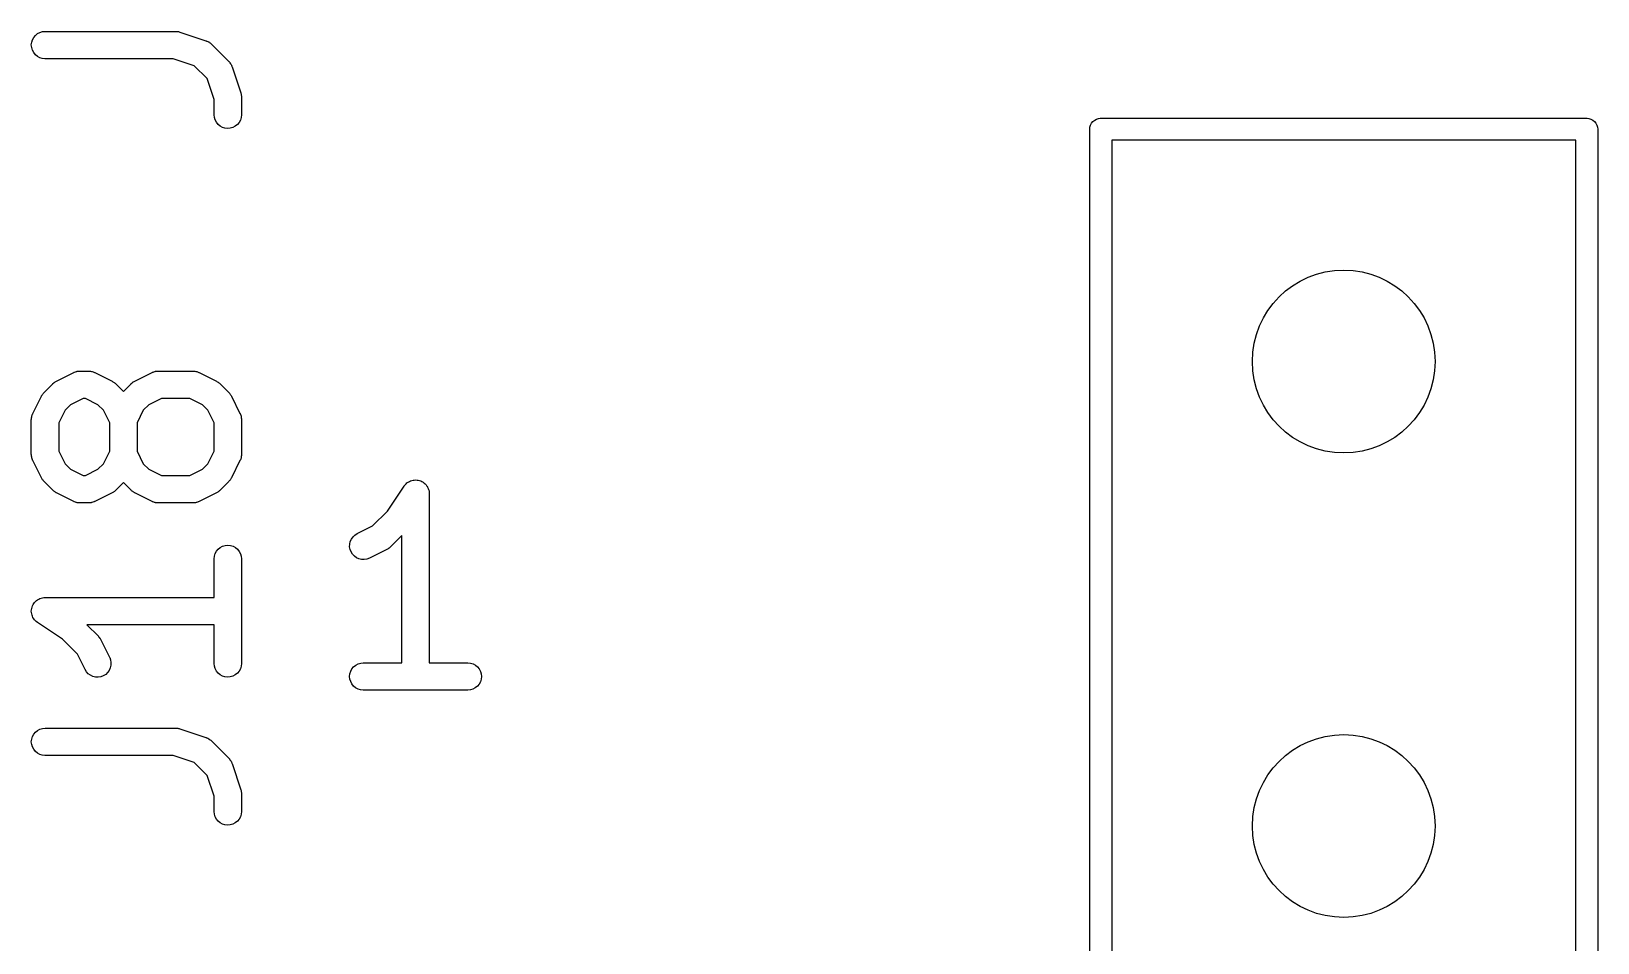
# Model space of a CAD drawing. Extents: x 47 to 146.1, y -90.2 to -39.3.
# Drawn here: x 105.85 to 114.42, y -51.44 to -46.45 of the extents above; entities that cross this region are included whole.
import ezdxf

# ---------------------------------------------------------------- set-up
doc = ezdxf.new("R2010")
doc.units = 0
doc.header["$MEASUREMENT"] = 0
doc.layers.add('BLACK', color=7, linetype='CONTINUOUS')

msp = doc.modelspace()

# ---------------------------------------------------------------- linework, layer by layer
at = {"layer": 'BLACK', "linetype": 'CONTINUOUS'}
for p, q in [((105.881, -46.4671), (105.894, -46.4602)), ((105.894, -46.4602), (105.908, -46.456)), ((105.908, -46.456), (105.922, -46.4545)), ((105.922, -46.4545), (106.637, -46.4545)), ((106.637, -46.4545), (106.638, -46.4545)), ((106.638, -46.4545), (106.642, -46.455)), ((106.642, -46.455), (106.646, -46.4551)), ((106.646, -46.4551), (106.649, -46.4558)), ((106.649, -46.4558), (106.652, -46.4562)), ((106.652, -46.4562), (106.656, -46.4574)), ((106.656, -46.4574), (106.66, -46.4584)), ((106.66, -46.4584), (106.803, -46.506)), ((105.847, -46.529), (105.849, -46.5144)), ((105.849, -46.5436), (105.847, -46.529)), ((105.849, -46.5144), (105.853, -46.5005)), ((105.853, -46.5576), (105.849, -46.5436)), ((105.853, -46.5005), (105.86, -46.4876)), ((105.86, -46.4876), (105.87, -46.4763)), ((105.87, -46.4763), (105.881, -46.4671)), ((106.803, -46.506), (106.804, -46.5063)), ((106.804, -46.5063), (106.806, -46.5073)), ((106.806, -46.5073), (106.808, -46.5079)), ((106.808, -46.5079), (106.813, -46.5103)), ((106.813, -46.5103), (106.818, -46.5125)), ((106.818, -46.5125), (106.819, -46.5138)), ((106.819, -46.5138), (106.821, -46.5148)), ((106.821, -46.5148), (106.825, -46.5181)), ((106.825, -46.5181), (106.829, -46.5211)), ((106.829, -46.5211), (106.831, -46.5227)), ((106.831, -46.5227), (106.833, -46.5241)), ((106.833, -46.5241), (106.928, -46.6193)), ((105.86, -46.5706), (105.853, -46.5576)), ((105.869, -46.582), (105.86, -46.5706)), ((105.88, -46.5914), (105.869, -46.582)), ((105.893, -46.5985), (105.88, -46.5914)), ((105.907, -46.6029), (105.893, -46.5985)), ((105.921, -46.6045), (105.907, -46.6029)), ((105.922, -46.6045), (105.921, -46.6045)), ((106.624, -46.6045), (105.922, -46.6045)), ((106.739, -46.6427), (106.624, -46.6045)), ((106.928, -46.6193), (106.929, -46.6201)), ((106.929, -46.6201), (106.93, -46.6218)), ((106.93, -46.6218), (106.932, -46.6233)), ((106.932, -46.6233), (106.934, -46.6275)), ((106.934, -46.6275), (106.938, -46.6315)), ((106.938, -46.6315), (106.939, -46.6335)), ((106.939, -46.6335), (106.94, -46.6353)), ((106.94, -46.6353), (106.942, -46.64)), ((106.809, -46.7129), (106.739, -46.6427)), ((106.847, -46.8274), (106.809, -46.7129)), ((106.942, -46.64), (106.944, -46.6445)), ((106.944, -46.6445), (106.945, -46.6467)), ((106.945, -46.6467), (106.946, -46.6487)), ((106.946, -46.6487), (106.994, -46.7915)), ((106.994, -46.7915), (106.994, -46.7925)), ((106.994, -46.7925), (106.995, -46.7966)), ((106.995, -46.7966), (106.996, -46.8007)), ((106.996, -46.8007), (106.996, -46.8038)), ((106.996, -46.8038), (106.997, -46.8068)), ((106.997, -46.8068), (106.997, -46.811)), ((106.847, -46.9105), (106.847, -46.8274)), ((106.997, -46.811), (106.997, -46.8152)), ((106.997, -46.8152), (106.997, -46.9105)), ((106.849, -46.925), (106.847, -46.9105)), ((106.853, -46.9391), (106.849, -46.925)), ((106.86, -46.952), (106.853, -46.9391)), ((106.869, -46.9633), (106.86, -46.952)), ((106.88, -46.9727), (106.869, -46.9633)), ((106.893, -46.9796), (106.88, -46.9727)), ((106.907, -46.9839), (106.893, -46.9796)), ((106.95, -46.98), (106.936, -46.9841)), ((106.963, -46.9732), (106.95, -46.98)), ((106.975, -46.9641), (106.963, -46.9732)), ((106.984, -46.9528), (106.975, -46.9641)), ((106.991, -46.94), (106.984, -46.9528)), ((106.996, -46.9261), (106.991, -46.94)), ((106.997, -46.9115), (106.996, -46.9261)), ((106.997, -46.9105), (106.997, -46.9115)), ((111.64, -46.99), (111.641, -46.9782)), ((111.641, -46.9782), (111.644, -46.9669)), ((111.644, -46.9669), (111.65, -46.9565)), ((111.65, -46.9565), (111.657, -46.9474)), ((111.657, -46.9474), (111.667, -46.9399)), ((111.667, -46.9399), (111.677, -46.9343)), ((111.677, -46.9343), (111.688, -46.9309)), ((111.688, -46.9309), (111.697, -46.93)), ((111.697, -46.93), (111.7, -46.9297)), ((111.7, -46.9297), (111.703, -46.93)), ((111.703, -46.93), (114.357, -46.93)), ((114.357, -46.93), (114.36, -46.9297)), ((114.36, -46.9297), (114.363, -46.93)), ((114.363, -46.93), (114.363, -46.93)), ((114.363, -46.93), (114.372, -46.9309)), ((114.372, -46.9309), (114.383, -46.9343)), ((114.383, -46.9343), (114.393, -46.9399)), ((114.393, -46.9399), (114.403, -46.9474)), ((114.403, -46.9474), (114.41, -46.9565)), ((114.41, -46.9565), (114.416, -46.9669)), ((114.416, -46.9669), (114.419, -46.9782)), ((114.419, -46.9782), (114.42, -46.99)), ((106.922, -46.9855), (106.907, -46.9839)), ((106.936, -46.9841), (106.922, -46.9855)), ((111.64, -46.9929), (111.64, -46.99)), ((111.64, -64.827), (111.64, -46.9929)), ((111.76, -47.05), (111.76, -64.77)), ((114.3, -47.05), (111.76, -47.05)), ((114.3, -64.77), (114.3, -47.05)), ((114.42, -46.99), (114.42, -46.9929)), ((114.42, -46.9929), (114.42, -64.8271)), ((105.984, -48.3677), (106.079, -48.3201)), ((106.079, -48.3201), (106.08, -48.3196)), ((106.08, -48.3196), (106.082, -48.3188)), ((106.082, -48.3188), (106.084, -48.3178)), ((106.084, -48.3178), (106.089, -48.3163)), ((106.089, -48.3163), (106.094, -48.3146)), ((106.094, -48.3146), (106.096, -48.3142)), ((106.096, -48.3142), (106.098, -48.3136)), ((106.098, -48.3136), (106.103, -48.3131)), ((106.103, -48.3131), (106.108, -48.3123)), ((106.108, -48.3123), (106.111, -48.3124)), ((106.111, -48.3124), (106.113, -48.3121)), ((106.113, -48.3121), (106.16, -48.3121)), ((106.16, -48.3121), (106.162, -48.3121)), ((106.162, -48.3121), (106.164, -48.3124)), ((106.164, -48.3124), (106.166, -48.3123)), ((106.166, -48.3123), (106.171, -48.3132)), ((106.171, -48.3132), (106.176, -48.3138)), ((106.176, -48.3138), (106.178, -48.3144)), ((106.178, -48.3144), (106.18, -48.3148)), ((106.18, -48.3148), (106.185, -48.3167)), ((106.185, -48.3167), (106.19, -48.3182)), ((106.19, -48.3182), (106.192, -48.3193)), ((106.192, -48.3193), (106.194, -48.3201)), ((106.194, -48.3201), (106.289, -48.3677)), ((106.413, -48.3677), (106.508, -48.3201)), ((106.508, -48.3201), (106.509, -48.3196)), ((106.509, -48.3196), (106.511, -48.3188)), ((106.511, -48.3188), (106.513, -48.3178)), ((106.513, -48.3178), (106.518, -48.3163)), ((106.518, -48.3163), (106.523, -48.3146)), ((106.523, -48.3146), (106.525, -48.3142)), ((106.525, -48.3142), (106.527, -48.3136)), ((106.527, -48.3136), (106.532, -48.3131)), ((106.532, -48.3131), (106.537, -48.3123)), ((106.537, -48.3123), (106.539, -48.3124)), ((106.539, -48.3124), (106.541, -48.3121)), ((106.541, -48.3121), (106.732, -48.3121)), ((106.732, -48.3121), (106.733, -48.3121)), ((106.733, -48.3121), (106.735, -48.3124)), ((106.735, -48.3124), (106.737, -48.3123)), ((106.737, -48.3123), (106.742, -48.3132)), ((106.742, -48.3132), (106.747, -48.3138)), ((106.747, -48.3138), (106.75, -48.3144)), ((106.75, -48.3144), (106.752, -48.3148)), ((106.752, -48.3148), (106.757, -48.3167)), ((106.757, -48.3167), (106.761, -48.3182)), ((106.761, -48.3182), (106.763, -48.3193)), ((106.763, -48.3193), (106.765, -48.3201)), ((106.765, -48.3201), (106.861, -48.3677)), ((105.91, -48.4382), (105.911, -48.4356)), ((105.911, -48.4356), (105.914, -48.4326)), ((105.914, -48.4326), (105.917, -48.4293)), ((105.917, -48.4293), (105.965, -48.3817)), ((105.965, -48.381), (105.969, -48.3784)), ((105.965, -48.3817), (105.965, -48.381)), ((105.969, -48.3784), (105.972, -48.3755)), ((105.972, -48.3755), (105.974, -48.3738)), ((105.974, -48.3738), (105.977, -48.3719)), ((105.977, -48.3719), (105.981, -48.3699)), ((105.981, -48.3699), (105.984, -48.3677)), ((106.289, -48.3677), (106.29, -48.3682)), ((106.29, -48.3682), (106.294, -48.3704)), ((106.294, -48.3704), (106.297, -48.3724)), ((106.297, -48.3724), (106.3, -48.3744)), ((106.3, -48.3744), (106.302, -48.3761)), ((106.302, -48.3761), (106.305, -48.3791)), ((106.305, -48.3791), (106.309, -48.3817)), ((106.309, -48.3817), (106.351, -48.4239)), ((106.351, -48.4239), (106.393, -48.3817)), ((106.393, -48.3817), (106.394, -48.381)), ((106.394, -48.381), (106.397, -48.3784)), ((106.397, -48.3784), (106.4, -48.3755)), ((106.4, -48.3755), (106.403, -48.3738)), ((106.403, -48.3738), (106.405, -48.3719)), ((106.405, -48.3719), (106.409, -48.3699)), ((106.409, -48.3699), (106.413, -48.3677)), ((106.861, -48.3677), (106.862, -48.3682)), ((106.862, -48.3682), (106.865, -48.3704)), ((106.865, -48.3704), (106.869, -48.3724)), ((106.869, -48.3724), (106.871, -48.3744)), ((106.871, -48.3744), (106.874, -48.3761)), ((106.874, -48.3761), (106.877, -48.3791)), ((106.877, -48.3791), (106.88, -48.3817)), ((106.88, -48.3817), (106.928, -48.4293)), ((106.928, -48.4293), (106.929, -48.4301)), ((106.929, -48.4301), (106.931, -48.4334)), ((106.931, -48.4334), (106.934, -48.4364)), ((106.934, -48.4364), (106.936, -48.4391)), ((105.855, -48.5441), (105.903, -48.4488)), ((105.903, -48.4479), (105.906, -48.4444)), ((105.903, -48.4488), (105.903, -48.4479)), ((105.906, -48.4444), (105.908, -48.4407)), ((105.908, -48.4407), (105.91, -48.4382)), ((106.062, -48.4964), (106.032, -48.5268)), ((106.131, -48.4621), (106.062, -48.4964)), ((106.143, -48.4621), (106.131, -48.4621)), ((106.211, -48.4964), (106.143, -48.4621)), ((106.242, -48.5268), (106.211, -48.4964)), ((106.491, -48.4964), (106.46, -48.5268)), ((106.559, -48.4621), (106.491, -48.4964)), ((106.714, -48.4621), (106.559, -48.4621)), ((106.783, -48.4964), (106.714, -48.4621)), ((106.813, -48.5268), (106.783, -48.4964)), ((106.936, -48.4391), (106.938, -48.4415)), ((106.938, -48.4415), (106.94, -48.4453)), ((106.94, -48.4453), (106.942, -48.4488)), ((106.942, -48.4488), (106.989, -48.5441)), ((105.847, -48.5766), (105.848, -48.5744)), ((105.847, -48.5776), (105.847, -48.5766)), ((105.847, -48.7681), (105.847, -48.5776)), ((105.848, -48.5671), (105.849, -48.562)), ((105.848, -48.5722), (105.848, -48.5671)), ((105.848, -48.5744), (105.848, -48.5722)), ((105.849, -48.562), (105.85, -48.5599)), ((105.85, -48.5577), (105.852, -48.5529)), ((105.85, -48.5599), (105.85, -48.5577)), ((105.852, -48.5529), (105.853, -48.5481)), ((105.853, -48.5481), (105.855, -48.5461)), ((105.855, -48.5461), (105.855, -48.5441)), ((106.032, -48.5268), (105.997, -48.5953)), ((105.997, -48.5953), (105.997, -48.7504)), ((106.276, -48.5953), (106.242, -48.5268)), ((106.276, -48.7504), (106.276, -48.5953)), ((106.46, -48.5268), (106.426, -48.5953)), ((106.426, -48.5953), (106.426, -48.7504)), ((106.847, -48.5953), (106.813, -48.5268)), ((106.847, -48.7504), (106.847, -48.5953)), ((106.989, -48.5441), (106.99, -48.545)), ((106.99, -48.545), (106.991, -48.5471)), ((106.991, -48.5471), (106.992, -48.549)), ((106.992, -48.549), (106.993, -48.554)), ((106.993, -48.554), (106.995, -48.5588)), ((106.995, -48.5588), (106.995, -48.5609)), ((106.995, -48.5609), (106.996, -48.5631)), ((106.996, -48.5631), (106.996, -48.5682)), ((106.996, -48.5682), (106.997, -48.5732)), ((106.997, -48.5732), (106.997, -48.5754)), ((106.997, -48.5754), (106.997, -48.5776)), ((106.997, -48.5776), (106.997, -48.7681)), ((105.848, -48.7703), (105.847, -48.7681)), ((105.848, -48.7725), (105.848, -48.7703)), ((105.848, -48.7776), (105.848, -48.7725)), ((105.849, -48.7827), (105.848, -48.7776)), ((105.997, -48.7504), (106.032, -48.8189)), ((106.242, -48.8189), (106.276, -48.7504)), ((106.426, -48.7504), (106.46, -48.8189)), ((106.813, -48.8189), (106.847, -48.7504)), ((106.997, -48.7735), (106.996, -48.7786)), ((106.996, -48.7786), (106.996, -48.7837)), ((106.997, -48.7681), (106.997, -48.7691)), ((106.997, -48.7691), (106.997, -48.7713)), ((106.997, -48.7713), (106.997, -48.7735)), ((105.849, -48.7848), (105.849, -48.7827)), ((105.85, -48.787), (105.849, -48.7848)), ((105.852, -48.7918), (105.85, -48.787)), ((105.853, -48.7967), (105.852, -48.7918)), ((105.854, -48.7986), (105.853, -48.7967)), ((105.855, -48.8007), (105.854, -48.7986)), ((105.855, -48.8016), (105.855, -48.8007)), ((105.903, -48.8969), (105.855, -48.8016)), ((106.032, -48.8189), (106.062, -48.8493)), ((106.062, -48.8493), (106.131, -48.8836)), ((106.143, -48.8836), (106.211, -48.8493)), ((106.211, -48.8493), (106.242, -48.8189)), ((106.46, -48.8189), (106.491, -48.8493)), ((106.491, -48.8493), (106.559, -48.8836)), ((106.714, -48.8836), (106.783, -48.8493)), ((106.783, -48.8493), (106.813, -48.8189)), ((106.989, -48.8016), (106.942, -48.8969)), ((106.99, -48.7996), (106.989, -48.8016)), ((106.991, -48.7976), (106.99, -48.7996)), ((106.993, -48.7928), (106.991, -48.7976)), ((106.995, -48.788), (106.993, -48.7928)), ((106.996, -48.7837), (106.995, -48.7858)), ((106.995, -48.7858), (106.995, -48.788)), ((105.905, -48.9004), (105.903, -48.8969)), ((105.907, -48.9042), (105.905, -48.9004)), ((105.909, -48.9066), (105.907, -48.9042)), ((105.911, -48.9093), (105.909, -48.9066)), ((105.914, -48.9123), (105.911, -48.9093)), ((105.916, -48.9156), (105.914, -48.9123)), ((105.917, -48.9164), (105.916, -48.9156)), ((105.965, -48.964), (105.917, -48.9164)), ((106.131, -48.8836), (106.143, -48.8836)), ((106.351, -48.9218), (106.309, -48.964)), ((106.393, -48.964), (106.351, -48.9218)), ((106.559, -48.8836), (106.714, -48.8836)), ((106.928, -48.9164), (106.88, -48.964)), ((106.93, -48.9131), (106.928, -48.9164)), ((106.933, -48.9101), (106.93, -48.9131)), ((106.935, -48.9075), (106.933, -48.9101)), ((106.937, -48.9051), (106.935, -48.9075)), ((106.939, -48.9013), (106.937, -48.9051)), ((106.941, -48.8978), (106.939, -48.9013)), ((106.942, -48.8969), (106.941, -48.8978)), ((107.796, -49.0775), (107.888, -48.9408)), ((107.888, -48.9399), (107.893, -48.9341)), ((107.888, -48.94), (107.888, -48.9399)), ((107.888, -48.9408), (107.888, -48.94)), ((107.888, -48.94), (107.888, -48.94)), ((107.888, -48.94), (107.888, -48.94)), ((107.893, -48.9341), (107.898, -48.9288)), ((107.898, -48.9287), (107.903, -48.9241)), ((107.898, -48.9288), (107.898, -48.9287)), ((107.898, -48.9288), (107.898, -48.9288)), ((107.903, -48.9241), (107.909, -48.9196)), ((107.909, -48.9196), (107.916, -48.9161)), ((107.909, -48.9196), (107.909, -48.9196)), ((107.909, -48.9196), (107.909, -48.9196)), ((107.916, -48.9161), (107.922, -48.9128)), ((107.922, -48.9128), (107.929, -48.9108)), ((107.922, -48.9128), (107.922, -48.9128)), ((107.922, -48.9128), (107.922, -48.9128)), ((107.929, -48.9108), (107.936, -48.9087)), ((107.936, -48.9087), (107.943, -48.9081)), ((107.936, -48.9087), (107.936, -48.9087)), ((107.936, -48.9087), (107.936, -48.9087)), ((107.943, -48.9081), (107.951, -48.9074)), ((107.951, -48.9074), (107.951, -48.9074)), ((107.951, -48.9074), (107.958, -48.9081)), ((107.951, -48.9074), (107.951, -48.9074)), ((107.958, -48.9081), (107.965, -48.9089)), ((107.965, -48.9089), (107.965, -48.9089)), ((107.965, -48.9089), (107.965, -48.9089)), ((107.965, -48.9089), (107.972, -48.9111)), ((107.972, -48.9111), (107.979, -48.9132)), ((107.979, -48.9132), (107.979, -48.9133)), ((107.979, -48.9133), (107.979, -48.9133)), ((107.979, -48.9133), (107.985, -48.9166)), ((107.985, -48.9166), (107.992, -48.9202)), ((107.992, -48.9202), (107.992, -48.9202)), ((107.992, -48.9202), (107.992, -48.9203)), ((107.992, -48.9203), (107.997, -48.9246)), ((107.997, -48.9246), (108.003, -48.9295)), ((108.003, -48.9295), (108.003, -48.9296)), ((108.003, -48.9296), (108.003, -48.9296)), ((108.003, -48.9296), (108.008, -48.9351)), ((108.008, -48.9351), (108.012, -48.9409)), ((108.012, -48.9409), (108.012, -48.9409)), ((108.012, -48.9409), (108.013, -48.941)), ((108.013, -48.941), (108.016, -48.9471)), ((108.016, -48.9471), (108.019, -48.9538)), ((105.968, -48.9667), (105.965, -48.964)), ((105.971, -48.9696), (105.968, -48.9667)), ((105.973, -48.9713), (105.971, -48.9696)), ((105.976, -48.9733), (105.973, -48.9713)), ((105.98, -48.9753), (105.976, -48.9733)), ((105.983, -48.9776), (105.98, -48.9753)), ((105.984, -48.978), (105.983, -48.9776)), ((106.079, -49.0257), (105.984, -48.978)), ((106.081, -49.0264), (106.079, -49.0257)), ((106.083, -49.0275), (106.081, -49.0264)), ((106.088, -49.0291), (106.083, -49.0275)), ((106.093, -49.0309), (106.088, -49.0291)), ((106.095, -49.0313), (106.093, -49.0309)), ((106.097, -49.0319), (106.095, -49.0313)), ((106.102, -49.0325), (106.097, -49.0319)), ((106.107, -49.0334), (106.102, -49.0325)), ((106.11, -49.0333), (106.107, -49.0334)), ((106.112, -49.0336), (106.11, -49.0333)), ((106.113, -49.0336), (106.112, -49.0336)), ((106.16, -49.0336), (106.113, -49.0336)), ((106.163, -49.0334), (106.16, -49.0336)), ((106.165, -49.0334), (106.163, -49.0334)), ((106.17, -49.0326), (106.165, -49.0334)), ((106.175, -49.0321), (106.17, -49.0326)), ((106.177, -49.0315), (106.175, -49.0321)), ((106.179, -49.0312), (106.177, -49.0315)), ((106.184, -49.0294), (106.179, -49.0312)), ((106.189, -49.0279), (106.184, -49.0294)), ((106.191, -49.0269), (106.189, -49.0279)), ((106.193, -49.0261), (106.191, -49.0269)), ((106.194, -49.0257), (106.193, -49.0261)), ((106.289, -48.978), (106.194, -49.0257)), ((106.293, -48.9758), (106.289, -48.978)), ((106.297, -48.9739), (106.293, -48.9758)), ((106.299, -48.9719), (106.297, -48.9739)), ((106.302, -48.9702), (106.299, -48.9719)), ((106.305, -48.9673), (106.302, -48.9702)), ((106.308, -48.9647), (106.305, -48.9673)), ((106.309, -48.964), (106.308, -48.9647)), ((106.396, -48.9667), (106.393, -48.964)), ((106.399, -48.9696), (106.396, -48.9667)), ((106.402, -48.9713), (106.399, -48.9696)), ((106.404, -48.9733), (106.402, -48.9713)), ((106.408, -48.9753), (106.404, -48.9733)), ((106.412, -48.9776), (106.408, -48.9753)), ((106.413, -48.978), (106.412, -48.9776)), ((106.508, -49.0257), (106.413, -48.978)), ((106.51, -49.0264), (106.508, -49.0257)), ((106.512, -49.0275), (106.51, -49.0264)), ((106.517, -49.0291), (106.512, -49.0275)), ((106.522, -49.0309), (106.517, -49.0291)), ((106.524, -49.0313), (106.522, -49.0309)), ((106.526, -49.0319), (106.524, -49.0313)), ((106.531, -49.0325), (106.526, -49.0319)), ((106.536, -49.0334), (106.531, -49.0325)), ((106.538, -49.0333), (106.536, -49.0334)), ((106.54, -49.0336), (106.538, -49.0333)), ((106.541, -49.0336), (106.54, -49.0336)), ((106.732, -49.0336), (106.541, -49.0336)), ((106.734, -49.0334), (106.732, -49.0336)), ((106.736, -49.0334), (106.734, -49.0334)), ((106.741, -49.0326), (106.736, -49.0334)), ((106.746, -49.0321), (106.741, -49.0326)), ((106.749, -49.0315), (106.746, -49.0321)), ((106.751, -49.0312), (106.749, -49.0315)), ((106.756, -49.0294), (106.751, -49.0312)), ((106.76, -49.0279), (106.756, -49.0294)), ((106.762, -49.0269), (106.76, -49.0279)), ((106.765, -49.0261), (106.762, -49.0269)), ((106.861, -48.978), (106.765, -49.0257)), ((106.765, -49.0257), (106.765, -49.0261)), ((106.864, -48.9758), (106.861, -48.978)), ((106.868, -48.9739), (106.864, -48.9758)), ((106.87, -48.9719), (106.868, -48.9739)), ((106.873, -48.9702), (106.87, -48.9719)), ((106.876, -48.9673), (106.873, -48.9702)), ((106.879, -48.9647), (106.876, -48.9673)), ((106.88, -48.964), (106.879, -48.9647)), ((108.019, -48.9538), (108.019, -48.9539)), ((108.019, -48.9539), (108.019, -48.9539)), ((108.019, -48.9539), (108.021, -48.9606)), ((108.021, -48.9606), (108.024, -48.9678)), ((108.024, -48.9678), (108.024, -48.9679)), ((108.024, -48.9679), (108.024, -48.9679)), ((108.024, -48.9679), (108.024, -48.9752)), ((108.024, -48.9752), (108.025, -48.9824)), ((108.025, -48.9824), (108.025, -49.9074)), ((107.715, -49.1588), (107.796, -49.0775)), ((107.608, -49.2189), (107.618, -49.2088)), ((107.618, -49.2088), (107.631, -49.201)), ((107.631, -49.201), (107.715, -49.1588)), ((106.86, -49.2971), (106.87, -49.2859)), ((106.87, -49.2859), (106.881, -49.2768)), ((106.881, -49.2768), (106.894, -49.27)), ((106.894, -49.27), (106.908, -49.2659)), ((106.908, -49.2659), (106.923, -49.2645)), ((106.923, -49.2645), (106.937, -49.2661)), ((106.937, -49.2661), (106.951, -49.2704)), ((106.951, -49.2704), (106.964, -49.2773)), ((106.964, -49.2773), (106.976, -49.2867)), ((106.976, -49.2867), (106.985, -49.298)), ((107.589, -49.273), (107.59, -49.2584)), ((107.592, -49.2875), (107.589, -49.273)), ((107.59, -49.2584), (107.593, -49.2441)), ((107.597, -49.3012), (107.592, -49.2875)), ((107.593, -49.2441), (107.599, -49.2308)), ((107.599, -49.2308), (107.608, -49.2189)), ((107.793, -49.2876), (107.698, -49.3352)), ((107.797, -49.2853), (107.793, -49.2876)), ((107.8, -49.2834), (107.797, -49.2853)), ((107.803, -49.2814), (107.8, -49.2834)), ((107.805, -49.2798), (107.803, -49.2814)), ((107.809, -49.2769), (107.805, -49.2798)), ((107.812, -49.2742), (107.809, -49.2769)), ((107.813, -49.2735), (107.812, -49.2742)), ((107.875, -49.2111), (107.813, -49.2735)), ((107.875, -49.9074), (107.875, -49.2111)), ((106.847, -49.3385), (106.849, -49.3239)), ((106.847, -49.3395), (106.847, -49.3385)), ((106.847, -49.5502), (106.847, -49.3395)), ((106.849, -49.3239), (106.853, -49.31)), ((106.853, -49.31), (106.86, -49.2971)), ((106.985, -49.298), (106.992, -49.3109)), ((106.992, -49.3109), (106.996, -49.325)), ((106.996, -49.325), (106.997, -49.3395)), ((106.997, -49.3395), (106.997, -49.911)), ((107.605, -49.3136), (107.597, -49.3012)), ((107.615, -49.3243), (107.605, -49.3136)), ((107.627, -49.3329), (107.615, -49.3243)), ((107.64, -49.339), (107.627, -49.3329)), ((107.654, -49.3424), (107.64, -49.339)), ((107.669, -49.343), (107.654, -49.3424)), ((107.683, -49.3407), (107.669, -49.343)), ((107.697, -49.3356), (107.683, -49.3407)), ((107.698, -49.3352), (107.697, -49.3356)), ((105.901, -49.5538), (105.908, -49.5517)), ((105.908, -49.5516), (105.915, -49.5509)), ((105.908, -49.5517), (105.908, -49.5516)), ((105.908, -49.5517), (105.908, -49.5517)), ((105.915, -49.5509), (105.922, -49.5502)), ((105.922, -49.5502), (106.847, -49.5502)), ((105.847, -49.6246), (105.848, -49.6175)), ((105.847, -49.6247), (105.847, -49.6246)), ((105.848, -49.6323), (105.847, -49.6247)), ((105.847, -49.6247), (105.847, -49.6247)), ((105.848, -49.6175), (105.849, -49.6102)), ((105.849, -49.6392), (105.848, -49.6323)), ((105.849, -49.61), (105.851, -49.603)), ((105.849, -49.6101), (105.849, -49.61)), ((105.849, -49.6102), (105.849, -49.6101)), ((105.851, -49.603), (105.853, -49.5962)), ((105.853, -49.5961), (105.857, -49.5895)), ((105.853, -49.5962), (105.853, -49.5961)), ((105.853, -49.5961), (105.853, -49.5961)), ((105.857, -49.5895), (105.86, -49.5833)), ((105.86, -49.5832), (105.865, -49.5776)), ((105.86, -49.5833), (105.86, -49.5832)), ((105.86, -49.5833), (105.86, -49.5833)), ((105.865, -49.5776), (105.87, -49.572)), ((105.87, -49.5719), (105.875, -49.5672)), ((105.87, -49.572), (105.87, -49.5719)), ((105.87, -49.572), (105.87, -49.572)), ((105.875, -49.5672), (105.881, -49.5628)), ((105.881, -49.5627), (105.888, -49.5592)), ((105.881, -49.5628), (105.881, -49.5627)), ((105.881, -49.5627), (105.881, -49.5627)), ((105.888, -49.5592), (105.894, -49.5559)), ((105.894, -49.5559), (105.901, -49.5538)), ((105.894, -49.5559), (105.894, -49.5559)), ((105.894, -49.5559), (105.894, -49.5559)), ((105.849, -49.6393), (105.849, -49.6392)), ((105.849, -49.6392), (105.849, -49.6392)), ((105.851, -49.6465), (105.849, -49.6393)), ((105.853, -49.6532), (105.851, -49.6465)), ((105.853, -49.6533), (105.853, -49.6532)), ((105.856, -49.6595), (105.853, -49.6533)), ((105.853, -49.6533), (105.853, -49.6533)), ((105.86, -49.6662), (105.856, -49.6595)), ((105.86, -49.6663), (105.86, -49.6662)), ((105.864, -49.6719), (105.86, -49.6663)), ((105.86, -49.6663), (105.86, -49.6663)), ((105.869, -49.6776), (105.864, -49.6719)), ((105.869, -49.6777), (105.869, -49.6776)), ((105.874, -49.6825), (105.869, -49.6777)), ((105.869, -49.6777), (105.869, -49.6777)), ((105.88, -49.6871), (105.874, -49.6825)), ((105.881, -49.6876), (105.88, -49.6871)), ((105.88, -49.6871), (105.88, -49.6871)), ((105.88, -49.6871), (105.88, -49.6871)), ((105.88, -49.6871), (105.88, -49.6871)), ((106.017, -49.7788), (105.881, -49.6876)), ((106.847, -49.7002), (106.151, -49.7002)), ((106.151, -49.7002), (106.214, -49.7627)), ((106.847, -49.911), (106.847, -49.7002)), ((106.099, -49.8601), (106.017, -49.7788)), ((106.214, -49.7627), (106.214, -49.7634)), ((106.214, -49.7634), (106.217, -49.7667)), ((106.217, -49.7667), (106.22, -49.7698)), ((106.22, -49.7698), (106.221, -49.7724)), ((106.221, -49.7724), (106.223, -49.7749)), ((106.223, -49.7749), (106.225, -49.7786)), ((106.225, -49.7786), (106.228, -49.7822)), ((106.228, -49.7822), (106.275, -49.8774)), ((106.141, -49.9445), (106.099, -49.8601)), ((106.275, -49.8774), (106.276, -49.8783)), ((106.276, -49.8783), (106.281, -49.8921)), ((106.281, -49.8921), (106.283, -49.9065)), ((106.149, -49.9569), (106.141, -49.9445)), ((106.159, -49.9675), (106.149, -49.9569)), ((106.171, -49.976), (106.159, -49.9675)), ((106.184, -49.982), (106.171, -49.976)), ((106.241, -49.9783), (106.227, -49.9834)), ((106.254, -49.9706), (106.241, -49.9783)), ((106.264, -49.9606), (106.254, -49.9706)), ((106.273, -49.9487), (106.264, -49.9606)), ((106.279, -49.9354), (106.273, -49.9487)), ((106.282, -49.9212), (106.279, -49.9354)), ((106.283, -49.9065), (106.282, -49.9212)), ((106.849, -49.9255), (106.847, -49.911)), ((106.853, -49.9395), (106.849, -49.9255)), ((106.86, -49.9525), (106.853, -49.9395)), ((106.869, -49.9638), (106.86, -49.9525)), ((106.88, -49.9731), (106.869, -49.9638)), ((106.893, -49.9801), (106.88, -49.9731)), ((106.907, -49.9844), (106.893, -49.9801)), ((106.95, -49.9805), (106.936, -49.9846)), ((106.963, -49.9737), (106.95, -49.9805)), ((106.975, -49.9645), (106.963, -49.9737)), ((106.984, -49.9533), (106.975, -49.9645)), ((106.991, -49.9405), (106.984, -49.9533)), ((106.996, -49.9265), (106.991, -49.9405)), ((106.997, -49.912), (106.996, -49.9265)), ((106.997, -49.911), (106.997, -49.912)), ((107.589, -49.9819), (107.591, -49.9673)), ((107.591, -49.9673), (107.595, -49.9533)), ((107.595, -49.9533), (107.602, -49.9404)), ((107.602, -49.9404), (107.611, -49.9292)), ((107.611, -49.9292), (107.623, -49.9199)), ((107.623, -49.9199), (107.636, -49.913)), ((107.636, -49.913), (107.65, -49.9088)), ((107.65, -49.9088), (107.664, -49.9074)), ((107.664, -49.9074), (107.875, -49.9074)), ((108.025, -49.9074), (108.236, -49.9074)), ((108.236, -49.9074), (108.237, -49.9074)), ((108.237, -49.9074), (108.251, -49.909)), ((108.251, -49.909), (108.265, -49.9134)), ((108.265, -49.9134), (108.278, -49.9205)), ((108.278, -49.9205), (108.289, -49.9299)), ((108.289, -49.9299), (108.298, -49.9413)), ((108.298, -49.9413), (108.305, -49.9543)), ((108.305, -49.9543), (108.309, -49.9683)), ((108.309, -49.9683), (108.311, -49.9829)), ((106.198, -49.9853), (106.184, -49.982)), ((106.213, -49.9858), (106.198, -49.9853)), ((106.227, -49.9834), (106.213, -49.9858)), ((106.922, -49.9859), (106.907, -49.9844)), ((106.936, -49.9846), (106.922, -49.9859)), ((107.591, -49.9964), (107.589, -49.9819)), ((107.595, -50.0105), (107.591, -49.9964)), ((107.602, -50.0234), (107.595, -50.0105)), ((107.611, -50.0349), (107.602, -50.0234)), ((107.622, -50.0443), (107.611, -50.0349)), ((107.635, -50.0513), (107.622, -50.0443)), ((107.649, -50.0557), (107.635, -50.0513)), ((107.663, -50.0574), (107.649, -50.0557)), ((107.664, -50.0574), (107.663, -50.0574)), ((108.236, -50.0574), (107.664, -50.0574)), ((108.25, -50.056), (108.236, -50.0574)), ((108.264, -50.0517), (108.25, -50.056)), ((108.277, -50.0448), (108.264, -50.0517)), ((108.289, -50.0356), (108.277, -50.0448)), ((108.298, -50.0243), (108.289, -50.0356)), ((108.305, -50.0114), (108.298, -50.0243)), ((108.309, -49.9975), (108.305, -50.0114)), ((108.311, -49.9829), (108.309, -49.9975)), ((105.849, -50.3244), (105.853, -50.3105)), ((105.853, -50.3105), (105.86, -50.2976)), ((105.86, -50.2976), (105.87, -50.2863)), ((105.87, -50.2863), (105.881, -50.2771)), ((105.881, -50.2771), (105.894, -50.2702)), ((105.894, -50.2702), (105.908, -50.266)), ((105.908, -50.266), (105.922, -50.2645)), ((105.922, -50.2645), (106.637, -50.2645)), ((106.637, -50.2645), (106.638, -50.2645)), ((106.638, -50.2645), (106.642, -50.265)), ((106.642, -50.265), (106.646, -50.2651)), ((106.646, -50.2651), (106.649, -50.2658)), ((106.649, -50.2658), (106.652, -50.2662)), ((106.652, -50.2662), (106.656, -50.2674)), ((106.656, -50.2674), (106.66, -50.2684)), ((106.66, -50.2684), (106.803, -50.316)), ((106.803, -50.316), (106.804, -50.3163)), ((106.804, -50.3163), (106.806, -50.3173)), ((106.806, -50.3173), (106.808, -50.3179)), ((106.808, -50.3179), (106.813, -50.3203)), ((106.813, -50.3203), (106.818, -50.3225)), ((106.818, -50.3225), (106.819, -50.3238)), ((105.847, -50.339), (105.849, -50.3244)), ((105.849, -50.3536), (105.847, -50.339)), ((105.853, -50.3676), (105.849, -50.3536)), ((105.86, -50.3806), (105.853, -50.3676)), ((105.869, -50.392), (105.86, -50.3806)), ((105.88, -50.4014), (105.869, -50.392)), ((105.893, -50.4085), (105.88, -50.4014)), ((105.907, -50.4129), (105.893, -50.4085)), ((106.819, -50.3238), (106.821, -50.3248)), ((106.821, -50.3248), (106.825, -50.3281)), ((106.825, -50.3281), (106.829, -50.3311)), ((106.829, -50.3311), (106.831, -50.3327)), ((106.831, -50.3327), (106.833, -50.3341)), ((106.833, -50.3341), (106.928, -50.4293)), ((105.921, -50.4145), (105.907, -50.4129)), ((105.922, -50.4145), (105.921, -50.4145)), ((106.624, -50.4145), (105.922, -50.4145)), ((106.739, -50.4527), (106.624, -50.4145)), ((106.809, -50.5229), (106.739, -50.4527)), ((106.928, -50.4293), (106.929, -50.4301)), ((106.929, -50.4301), (106.93, -50.4318)), ((106.93, -50.4318), (106.932, -50.4333)), ((106.932, -50.4333), (106.934, -50.4375)), ((106.934, -50.4375), (106.938, -50.4415)), ((106.938, -50.4415), (106.939, -50.4435)), ((106.939, -50.4435), (106.94, -50.4453)), ((106.94, -50.4453), (106.942, -50.45)), ((106.942, -50.45), (106.944, -50.4545)), ((106.944, -50.4545), (106.945, -50.4567)), ((106.945, -50.4567), (106.946, -50.4587)), ((106.946, -50.4587), (106.994, -50.6015)), ((106.847, -50.6374), (106.809, -50.5229)), ((106.847, -50.7205), (106.847, -50.6374)), ((106.994, -50.6015), (106.994, -50.6025)), ((106.994, -50.6025), (106.995, -50.6066)), ((106.995, -50.6066), (106.996, -50.6107)), ((106.996, -50.6107), (106.996, -50.6138)), ((106.996, -50.6138), (106.997, -50.6168)), ((106.997, -50.6168), (106.997, -50.621)), ((106.997, -50.621), (106.997, -50.6252)), ((106.997, -50.6252), (106.997, -50.7205)), ((106.849, -50.735), (106.847, -50.7205)), ((106.853, -50.7491), (106.849, -50.735)), ((106.86, -50.762), (106.853, -50.7491)), ((106.991, -50.75), (106.984, -50.7628)), ((106.996, -50.7361), (106.991, -50.75)), ((106.997, -50.7215), (106.996, -50.7361)), ((106.997, -50.7205), (106.997, -50.7215)), ((106.869, -50.7733), (106.86, -50.762)), ((106.88, -50.7827), (106.869, -50.7733)), ((106.893, -50.7896), (106.88, -50.7827)), ((106.907, -50.7939), (106.893, -50.7896)), ((106.922, -50.7955), (106.907, -50.7939)), ((106.936, -50.7941), (106.922, -50.7955)), ((106.95, -50.79), (106.936, -50.7941)), ((106.963, -50.7832), (106.95, -50.79)), ((106.975, -50.7741), (106.963, -50.7832)), ((106.984, -50.7628), (106.975, -50.7741))]:
    msp.add_line(p, q, dxfattribs=at)
at = {"layer": 'BLACK'}
for centre in [(113.03, -48.26), (113.03, -48.26), (113.03, -50.8), (113.03, -50.8)]:
    msp.add_circle(centre, 0.5, dxfattribs=at)

doc.saveas('drawing.dxf')
